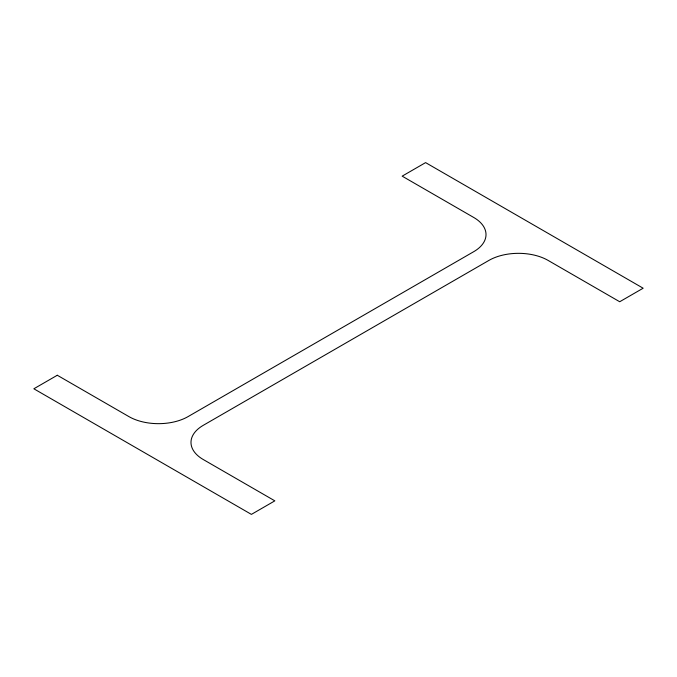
<?xml version="1.0" encoding="UTF-8"?>
<svg xmlns="http://www.w3.org/2000/svg" width="677" height="677" viewBox="0 0 677 677"><rect width="100%" height="100%" fill="white"/><g stroke="black" fill="none" stroke-linecap="round" stroke-linejoin="round"><path stroke-width="1.02" d="M57.291 375.253L33.85 388.784L251.404 514.385L274.837 500.853L203.252 459.522A41.872 24.177 0 0 1 203.252 425.334L488.896 260.417A41.872 24.177 0 0 1 548.116 260.417L619.709 301.747L643.15 288.216L425.596 162.615L402.163 176.147L473.748 217.478A41.872 24.177 0 0 1 473.748 251.666L188.104 416.583A41.872 24.177 0 0 1 128.884 416.583L57.291 375.253"/></g></svg>
